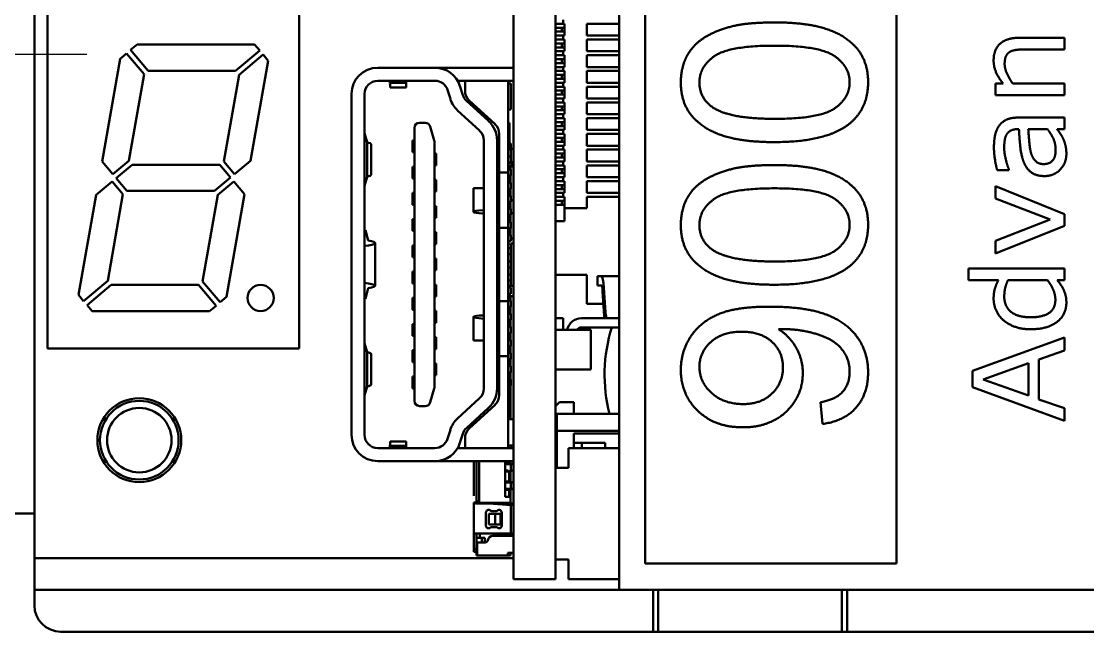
# Model space of a CAD drawing. Header units: millimetres. Extents: x 3100 to 5091, y 868 to 1900.
# Drawn here: x 3263.64 to 3304.32, y 1598.43 to 1621.69 of the extents above; entities that cross this region are included whole.
import ezdxf

# ---------------------------------------------------------------- set-up
doc = ezdxf.new("R2010")
doc.units = ezdxf.units.MM
doc.header["$LTSCALE"] = 1.8
doc.layers.add('외형선(ISO)', color=7, linetype='Continuous', lineweight=50)
doc.layers.add('중심 표식(ISO)', color=7, linetype='Continuous', lineweight=25)

msp = doc.modelspace()

# ---------------------------------------------------------------- linework, layer by layer
at = {"layer": '외형선(ISO)'}
for p, q in [((3284.016, 1690.426), (3284.016, 1600.426)), ((3286.44, 1690.026), (3286.44, 1600.026)), ((3264.14, 1689.226), (3264.14, 1601.226)), ((3287.44, 1689.026), (3287.44, 1601.026)), ((3297.026, 1601.026), (3297.026, 1689.026)), ((3282.416, 1600.426), (3282.416, 1629.326)), ((3264.64, 1622.226), (3264.64, 1609.226)), ((3274.24, 1609.226), (3274.24, 1622.226)), ((3284.316, 1621.601), (3284.016, 1621.601)), ((3284.255, 1621.451), (3284.016, 1621.451)), ((3284.366, 1621.451), (3284.255, 1621.451)), ((3284.255, 1621.451), (3284.255, 1621.301)), ((3284.316, 1621.751), (3284.316, 1621.601)), ((3284.366, 1621.601), (3284.316, 1621.601)), ((3284.366, 1621.601), (3284.366, 1621.151)), ((3285.216, 1621.601), (3285.216, 1621.151)), ((3286.44, 1621.601), (3285.216, 1621.601)), ((3284.255, 1621.301), (3284.016, 1621.301)), ((3284.316, 1621.151), (3284.016, 1621.151)), ((3284.366, 1621.301), (3284.255, 1621.301)), ((3284.366, 1621.151), (3284.316, 1621.151)), ((3284.316, 1621.151), (3284.316, 1621.001)), ((3286.44, 1621.151), (3285.216, 1621.151)), ((3303.431, 1621.068), (3301.726, 1621.068)), ((3303.431, 1620.625), (3303.431, 1621.068)), ((3267.811, 1620.6), (3268.057, 1620.806)), ((3268.057, 1620.806), (3267.811, 1620.6)), ((3268.057, 1620.806), (3272.54, 1620.806)), ((3268.057, 1620.806), (3272.54, 1620.806)), ((3272.54, 1620.806), (3272.733, 1620.576)), ((3272.54, 1620.806), (3272.733, 1620.576)), ((3284.316, 1621.001), (3284.016, 1621.001)), ((3284.255, 1620.851), (3284.016, 1620.851)), ((3284.255, 1620.701), (3284.016, 1620.701)), ((3284.366, 1620.851), (3284.255, 1620.851)), ((3284.255, 1620.851), (3284.255, 1620.701)), ((3284.366, 1620.701), (3284.255, 1620.701)), ((3284.366, 1621.001), (3284.316, 1621.001)), ((3284.366, 1621.001), (3284.366, 1620.551)), ((3285.216, 1621.001), (3285.216, 1620.551)), ((3286.44, 1621.001), (3285.216, 1621.001)), ((3266.723, 1616.355), (3267.413, 1620.266)), ((3266.723, 1616.355), (3267.413, 1620.266)), ((3267.413, 1620.266), (3267.658, 1620.472)), ((3267.413, 1620.266), (3267.658, 1620.472)), ((3267.658, 1620.472), (3268.324, 1619.678)), ((3267.658, 1620.472), (3268.324, 1619.678)), ((3268.478, 1619.806), (3267.811, 1620.6)), ((3267.811, 1620.6), (3268.478, 1619.806)), ((3272.733, 1620.576), (3271.816, 1619.806)), ((3272.733, 1620.576), (3271.816, 1619.806)), ((3271.945, 1619.653), (3272.862, 1620.423)), ((3272.862, 1620.423), (3271.945, 1619.653)), ((3272.862, 1620.423), (3273.055, 1620.192)), ((3273.055, 1620.192), (3272.862, 1620.423)), ((3284.316, 1620.551), (3284.016, 1620.551)), ((3284.316, 1620.401), (3284.016, 1620.401)), ((3284.255, 1620.251), (3284.016, 1620.251)), ((3284.366, 1620.251), (3284.255, 1620.251)), ((3284.255, 1620.251), (3284.255, 1620.101)), ((3284.366, 1620.551), (3284.316, 1620.551)), ((3284.316, 1620.551), (3284.316, 1620.401)), ((3284.366, 1620.401), (3284.316, 1620.401)), ((3284.366, 1620.401), (3284.366, 1619.951)), ((3286.44, 1620.551), (3285.216, 1620.551)), ((3285.216, 1620.401), (3285.216, 1619.951)), ((3286.44, 1620.401), (3285.216, 1620.401)), ((3301.934, 1620.625), (3303.431, 1620.625)), ((3273.055, 1620.192), (3272.383, 1616.38)), ((3273.055, 1620.192), (3272.383, 1616.38)), ((3279.42, 1619.926), (3277.236, 1619.926)), ((3279.42, 1619.926), (3282.416, 1619.926)), ((3284.255, 1620.101), (3284.016, 1620.101)), ((3284.316, 1619.951), (3284.016, 1619.951)), ((3284.366, 1620.101), (3284.255, 1620.101)), ((3284.366, 1619.951), (3284.316, 1619.951)), ((3284.316, 1619.951), (3284.316, 1619.801)), ((3286.44, 1619.951), (3285.216, 1619.951)), ((3268.324, 1619.678), (3267.743, 1616.38)), ((3268.324, 1619.678), (3267.743, 1616.38)), ((3271.816, 1619.806), (3268.478, 1619.806)), ((3271.816, 1619.806), (3268.478, 1619.806)), ((3271.363, 1616.355), (3271.945, 1619.653)), ((3271.363, 1616.355), (3271.945, 1619.653)), ((3277.236, 1619.426), (3279.42, 1619.426)), ((3277.704, 1619.342), (3277.689, 1619.426)), ((3278.319, 1619.342), (3278.333, 1619.426)), ((3280.286, 1619.426), (3280.566, 1619.426)), ((3282.216, 1619.426), (3280.566, 1619.426)), ((3280.566, 1619.426), (3280.566, 1619.046)), ((3282.216, 1616.426), (3282.216, 1619.426)), ((3282.216, 1619.426), (3282.416, 1619.426)), ((3284.316, 1619.801), (3284.016, 1619.801)), ((3284.255, 1619.651), (3284.016, 1619.651)), ((3284.255, 1619.501), (3284.016, 1619.501)), ((3284.366, 1619.651), (3284.255, 1619.651)), ((3284.255, 1619.651), (3284.255, 1619.501)), ((3284.366, 1619.501), (3284.255, 1619.501)), ((3284.366, 1619.801), (3284.316, 1619.801)), ((3284.366, 1619.801), (3284.366, 1619.351)), ((3285.216, 1619.801), (3285.216, 1619.351)), ((3286.44, 1619.801), (3285.216, 1619.801)), ((3278.319, 1619.342), (3277.704, 1619.342)), ((3277.707, 1619.176), (3278.315, 1619.176)), ((3279.896, 1619.077), (3280.006, 1618.732)), ((3280.482, 1618.882), (3280.373, 1619.228)), ((3282.216, 1619.326), (3282.316, 1619.326)), ((3282.316, 1619.326), (3282.316, 1618.326)), ((3284.316, 1619.351), (3284.016, 1619.351)), ((3284.316, 1619.201), (3284.016, 1619.201)), ((3284.255, 1619.051), (3284.016, 1619.051)), ((3284.366, 1619.051), (3284.255, 1619.051)), ((3284.255, 1619.051), (3284.255, 1618.901)), ((3284.366, 1619.351), (3284.316, 1619.351)), ((3284.316, 1619.351), (3284.316, 1619.201)), ((3284.366, 1619.201), (3284.316, 1619.201)), ((3284.366, 1619.201), (3284.366, 1618.751)), ((3286.44, 1619.351), (3285.216, 1619.351)), ((3285.216, 1619.201), (3285.216, 1618.751)), ((3286.44, 1619.201), (3285.216, 1619.201)), ((3300.806, 1619.317), (3300.806, 1618.874)), ((3301.097, 1619.317), (3300.806, 1619.317)), ((3303.431, 1619.317), (3301.468, 1619.317)), ((3303.431, 1618.874), (3303.431, 1619.317)), ((3276.236, 1618.926), (3276.236, 1605.926)), ((3276.736, 1605.926), (3276.736, 1618.926)), ((3281.462, 1617.894), (3280.621, 1618.664)), ((3280.728, 1618.678), (3281.71, 1617.775)), ((3284.255, 1618.901), (3284.016, 1618.901)), ((3284.316, 1618.751), (3284.016, 1618.751)), ((3284.316, 1618.601), (3284.016, 1618.601)), ((3284.366, 1618.901), (3284.255, 1618.901)), ((3284.366, 1618.751), (3284.316, 1618.751)), ((3284.316, 1618.751), (3284.316, 1618.601)), ((3284.366, 1618.601), (3284.316, 1618.601)), ((3284.366, 1618.601), (3284.366, 1618.151)), ((3286.44, 1618.751), (3285.216, 1618.751)), ((3285.216, 1618.601), (3285.216, 1618.151)), ((3286.44, 1618.601), (3285.216, 1618.601)), ((3300.806, 1618.874), (3303.431, 1618.874)), ((3280.283, 1618.296), (3281.124, 1617.525)), ((3282.216, 1618.326), (3282.316, 1618.326)), ((3284.255, 1618.451), (3284.016, 1618.451)), ((3284.255, 1618.301), (3284.016, 1618.301)), ((3284.366, 1618.451), (3284.255, 1618.451)), ((3284.255, 1618.451), (3284.255, 1618.301)), ((3284.366, 1618.301), (3284.255, 1618.301)), ((3279.048, 1617.826), (3278.834, 1617.826)), ((3282.216, 1617.826), (3282.266, 1617.826)), ((3282.266, 1617.826), (3282.266, 1616.826)), ((3284.316, 1618.151), (3284.016, 1618.151)), ((3284.316, 1618.001), (3284.016, 1618.001)), ((3284.255, 1617.851), (3284.016, 1617.851)), ((3284.366, 1617.851), (3284.255, 1617.851)), ((3284.255, 1617.851), (3284.255, 1617.701)), ((3284.366, 1618.151), (3284.316, 1618.151)), ((3284.316, 1618.151), (3284.316, 1618.001)), ((3284.366, 1618.001), (3284.316, 1618.001)), ((3284.366, 1618.001), (3284.366, 1617.551)), ((3286.44, 1618.151), (3285.216, 1618.151)), ((3285.216, 1618.001), (3285.216, 1617.551)), ((3286.44, 1618.001), (3285.216, 1618.001)), ((3303.431, 1618.023), (3301.648, 1618.023)), ((3303.431, 1617.58), (3303.431, 1618.023)), ((3276.832, 1617.084), (3276.736, 1617.426)), ((3278.634, 1617.626), (3278.634, 1607.226)), ((3279.391, 1617.153), (3279.24, 1617.681)), ((3281.871, 1617.407), (3281.871, 1616.426)), ((3284.255, 1617.701), (3284.016, 1617.701)), ((3284.316, 1617.551), (3284.016, 1617.551)), ((3284.316, 1617.401), (3284.016, 1617.401)), ((3284.366, 1617.701), (3284.255, 1617.701)), ((3284.366, 1617.551), (3284.316, 1617.551)), ((3284.316, 1617.551), (3284.316, 1617.401)), ((3284.366, 1617.401), (3284.316, 1617.401)), ((3284.366, 1617.401), (3284.366, 1616.951)), ((3286.44, 1617.551), (3285.216, 1617.551)), ((3285.216, 1617.401), (3285.216, 1616.951)), ((3286.44, 1617.401), (3285.216, 1617.401)), ((3301.628, 1617.58), (3301.697, 1617.58)), ((3302.054, 1617.58), (3302.788, 1617.58)), ((3303.154, 1617.58), (3303.431, 1617.58)), ((3276.832, 1617.084), (3276.832, 1615.769)), ((3276.986, 1617.007), (3276.986, 1615.846)), ((3278.566, 1616.701), (3278.566, 1617.151)), ((3278.566, 1617.151), (3278.634, 1617.151)), ((3279.399, 1607.754), (3279.399, 1617.098)), ((3281.286, 1617.156), (3281.286, 1607.696)), ((3281.786, 1607.696), (3281.786, 1617.156)), ((3282.316, 1617.041), (3282.266, 1617.041)), ((3282.316, 1616.811), (3282.316, 1617.041)), ((3284.255, 1617.251), (3284.016, 1617.251)), ((3284.255, 1617.101), (3284.016, 1617.101)), ((3284.366, 1617.251), (3284.255, 1617.251)), ((3284.255, 1617.251), (3284.255, 1617.101)), ((3284.366, 1617.101), (3284.255, 1617.101)), ((3278.566, 1616.701), (3278.634, 1616.701)), ((3279.399, 1616.651), (3279.466, 1616.651)), ((3279.466, 1616.201), (3279.466, 1616.651)), ((3282.216, 1616.826), (3282.266, 1616.826)), ((3282.316, 1616.811), (3282.216, 1616.811)), ((3282.416, 1616.826), (3282.316, 1616.826)), ((3282.316, 1616.811), (3282.316, 1616.676)), ((3282.316, 1616.676), (3282.316, 1616.541)), ((3284.316, 1616.951), (3284.016, 1616.951)), ((3284.316, 1616.801), (3284.016, 1616.801)), ((3284.255, 1616.651), (3284.016, 1616.651)), ((3284.366, 1616.651), (3284.255, 1616.651)), ((3284.255, 1616.651), (3284.255, 1616.501)), ((3284.366, 1616.951), (3284.316, 1616.951)), ((3284.316, 1616.951), (3284.316, 1616.801)), ((3284.366, 1616.801), (3284.316, 1616.801)), ((3284.366, 1616.801), (3284.366, 1616.351)), ((3286.44, 1616.951), (3285.216, 1616.951)), ((3285.216, 1616.801), (3285.216, 1616.351)), ((3286.44, 1616.801), (3285.216, 1616.801)), ((3267.132, 1615.867), (3266.723, 1616.355)), ((3267.132, 1615.867), (3266.723, 1616.355)), ((3267.743, 1616.38), (3267.132, 1615.867)), ((3267.743, 1616.38), (3267.132, 1615.867)), ((3267.261, 1615.714), (3267.871, 1616.226)), ((3267.261, 1615.714), (3267.871, 1616.226)), ((3267.871, 1616.226), (3271.21, 1616.226)), ((3267.871, 1616.226), (3271.21, 1616.226)), ((3271.21, 1616.226), (3271.619, 1615.739)), ((3271.21, 1616.226), (3271.619, 1615.739)), ((3271.773, 1615.867), (3271.363, 1616.355)), ((3271.773, 1615.867), (3271.363, 1616.355)), ((3272.383, 1616.38), (3271.773, 1615.867)), ((3272.383, 1616.38), (3271.773, 1615.867)), ((3279.399, 1616.201), (3279.466, 1616.201)), ((3281.871, 1615.926), (3281.871, 1616.426)), ((3282.316, 1616.541), (3282.216, 1616.541)), ((3282.216, 1615.926), (3282.216, 1616.426)), ((3282.316, 1616.311), (3282.216, 1616.311)), ((3282.356, 1616.276), (3282.216, 1616.276)), ((3282.356, 1616.176), (3282.216, 1616.176)), ((3282.296, 1616.291), (3282.296, 1616.311)), ((3282.296, 1616.291), (3282.296, 1616.276)), ((3282.296, 1616.176), (3282.296, 1616.165)), ((3282.416, 1616.165), (3282.296, 1616.165)), ((3282.296, 1616.126), (3282.296, 1616.165)), ((3282.316, 1616.311), (3282.316, 1616.541)), ((3282.316, 1616.325), (3282.316, 1616.276)), ((3282.316, 1616.325), (3282.416, 1616.325)), ((3282.316, 1616.165), (3282.316, 1616.176)), ((3282.356, 1616.176), (3282.356, 1616.276)), ((3282.416, 1616.23), (3282.356, 1616.23)), ((3284.255, 1616.501), (3284.016, 1616.501)), ((3284.316, 1616.351), (3284.016, 1616.351)), ((3284.316, 1616.201), (3284.016, 1616.201)), ((3284.366, 1616.501), (3284.255, 1616.501)), ((3284.366, 1616.351), (3284.316, 1616.351)), ((3284.316, 1616.351), (3284.316, 1616.201)), ((3284.366, 1616.201), (3284.316, 1616.201)), ((3284.366, 1616.201), (3284.366, 1615.751)), ((3286.44, 1616.351), (3285.216, 1616.351)), ((3285.216, 1616.201), (3285.216, 1615.751)), ((3286.44, 1616.201), (3285.216, 1616.201)), ((3276.832, 1615.769), (3276.736, 1615.426)), ((3278.566, 1615.701), (3278.566, 1616.151)), ((3278.566, 1616.151), (3278.634, 1616.151)), ((3282.216, 1615.926), (3281.871, 1615.926)), ((3281.871, 1615.426), (3281.871, 1615.926)), ((3282.296, 1616.126), (3282.216, 1616.126)), ((3282.316, 1616.041), (3282.216, 1616.041)), ((3282.216, 1615.426), (3282.216, 1615.926)), ((3282.316, 1615.811), (3282.216, 1615.811)), ((3282.296, 1616.076), (3282.296, 1616.126)), ((3282.296, 1616.076), (3282.296, 1616.041)), ((3282.296, 1615.811), (3282.296, 1615.626)), ((3282.316, 1615.811), (3282.316, 1616.041)), ((3284.255, 1616.051), (3284.016, 1616.051)), ((3284.255, 1615.901), (3284.016, 1615.901)), ((3284.316, 1615.751), (3284.016, 1615.751)), ((3284.366, 1616.051), (3284.255, 1616.051)), ((3284.255, 1616.051), (3284.255, 1615.901)), ((3284.366, 1615.901), (3284.255, 1615.901)), ((3284.366, 1615.751), (3284.316, 1615.751)), ((3284.316, 1615.751), (3284.316, 1615.601)), ((3286.44, 1615.751), (3285.216, 1615.751)), ((3300.863, 1616.025), (3301.311, 1616.025)), ((3301.311, 1616.025), (3301.311, 1616.048)), ((3266.497, 1615.073), (3267.108, 1615.586)), ((3266.497, 1615.073), (3267.108, 1615.586)), ((3267.108, 1615.586), (3267.517, 1615.098)), ((3267.108, 1615.586), (3267.517, 1615.098)), ((3267.67, 1615.226), (3267.261, 1615.714)), ((3267.67, 1615.226), (3267.261, 1615.714)), ((3271.619, 1615.739), (3271.009, 1615.226)), ((3271.009, 1615.226), (3271.619, 1615.739)), ((3271.137, 1615.073), (3271.748, 1615.586)), ((3271.137, 1615.073), (3271.748, 1615.586)), ((3271.748, 1615.586), (3272.157, 1615.098)), ((3271.748, 1615.586), (3272.157, 1615.098)), ((3278.566, 1615.701), (3278.634, 1615.701)), ((3279.399, 1615.651), (3279.466, 1615.651)), ((3279.466, 1615.201), (3279.466, 1615.651)), ((3281.871, 1614.326), (3281.871, 1615.426)), ((3282.216, 1615.546), (3282.246, 1615.576)), ((3282.316, 1615.541), (3282.216, 1615.541)), ((3282.216, 1614.326), (3282.216, 1615.426)), ((3282.246, 1615.576), (3282.296, 1615.626)), ((3282.296, 1615.626), (3282.296, 1615.541)), ((3282.316, 1615.311), (3282.316, 1615.541)), ((3284.316, 1615.601), (3284.016, 1615.601)), ((3284.255, 1615.451), (3284.016, 1615.451)), ((3284.366, 1615.451), (3284.255, 1615.451)), ((3284.255, 1615.451), (3284.255, 1615.301)), ((3284.366, 1615.601), (3284.316, 1615.601)), ((3284.366, 1615.601), (3284.366, 1615.151)), ((3285.216, 1615.601), (3285.216, 1615.151)), ((3286.44, 1615.601), (3285.216, 1615.601)), ((3300.806, 1615.405), (3300.806, 1614.943)), ((3303.431, 1614.343), (3300.806, 1615.405)), ((3265.825, 1611.261), (3266.497, 1615.073)), ((3265.825, 1611.261), (3266.497, 1615.073)), ((3267.517, 1615.098), (3266.935, 1611.8)), ((3267.517, 1615.098), (3266.935, 1611.8)), ((3271.009, 1615.226), (3267.67, 1615.226)), ((3271.009, 1615.226), (3267.67, 1615.226)), ((3270.556, 1611.775), (3271.137, 1615.073)), ((3270.556, 1611.775), (3271.137, 1615.073)), ((3272.157, 1615.098), (3271.468, 1611.187)), ((3272.157, 1615.098), (3271.468, 1611.187)), ((3278.566, 1614.701), (3278.566, 1615.151)), ((3278.566, 1615.151), (3278.634, 1615.151)), ((3279.399, 1615.201), (3279.466, 1615.201)), ((3281.094, 1615.333), (3280.886, 1615.333)), ((3280.886, 1615.333), (3280.886, 1614.43)), ((3281.094, 1615.333), (3281.286, 1615.333)), ((3282.316, 1615.311), (3282.216, 1615.311)), ((3282.216, 1615.226), (3282.296, 1615.226)), ((3282.316, 1615.041), (3282.216, 1615.041)), ((3282.296, 1615.311), (3282.296, 1615.041)), ((3282.316, 1614.811), (3282.316, 1615.041)), ((3284.255, 1615.301), (3284.016, 1615.301)), ((3284.316, 1615.151), (3284.016, 1615.151)), ((3284.316, 1615.001), (3284.016, 1615.001)), ((3284.366, 1615.301), (3284.255, 1615.301)), ((3284.366, 1615.151), (3284.316, 1615.151)), ((3284.316, 1615.151), (3284.316, 1615.001)), ((3284.366, 1615.001), (3284.316, 1615.001)), ((3284.366, 1615.001), (3284.366, 1614.571)), ((3286.44, 1615.151), (3285.216, 1615.151)), ((3285.216, 1615.001), (3285.216, 1614.571)), ((3286.44, 1615.001), (3285.216, 1615.001)), ((3300.806, 1614.943), (3302.894, 1614.137)), ((3278.566, 1614.701), (3278.634, 1614.701)), ((3279.399, 1614.651), (3279.466, 1614.651)), ((3279.466, 1614.201), (3279.466, 1614.651)), ((3282.316, 1614.811), (3282.216, 1614.811)), ((3282.316, 1614.541), (3282.216, 1614.541)), ((3282.296, 1614.811), (3282.296, 1614.541)), ((3282.316, 1614.876), (3282.416, 1614.876)), ((3282.316, 1614.311), (3282.316, 1614.541)), ((3284.255, 1614.851), (3284.016, 1614.851)), ((3284.255, 1614.701), (3284.016, 1614.701)), ((3284.366, 1614.851), (3284.255, 1614.851)), ((3284.255, 1614.851), (3284.255, 1614.701)), ((3284.366, 1614.701), (3284.255, 1614.701)), ((3284.366, 1614.571), (3284.366, 1614.076)), ((3285.216, 1614.571), (3284.366, 1614.571)), ((3278.566, 1613.701), (3278.566, 1614.151)), ((3278.566, 1614.151), (3278.634, 1614.151)), ((3279.399, 1614.201), (3279.466, 1614.201)), ((3281.094, 1614.48), (3281.286, 1614.499)), ((3281.871, 1613.826), (3281.871, 1614.326)), ((3282.216, 1613.826), (3282.216, 1614.326)), ((3282.316, 1614.311), (3282.216, 1614.311)), ((3282.296, 1614.311), (3282.296, 1614.041)), ((3282.416, 1614.376), (3282.316, 1614.376)), ((3302.894, 1614.137), (3300.806, 1613.32)), ((3303.431, 1613.9), (3303.431, 1614.343)), ((3276.736, 1613.738), (3276.768, 1613.738)), ((3276.876, 1613.336), (3276.768, 1613.738)), ((3282.216, 1613.826), (3281.871, 1613.826)), ((3281.871, 1613.326), (3281.871, 1613.826)), ((3282.316, 1614.041), (3282.216, 1614.041)), ((3282.216, 1613.326), (3282.216, 1613.826)), ((3282.316, 1613.811), (3282.216, 1613.811)), ((3282.216, 1613.716), (3282.296, 1613.716)), ((3282.296, 1613.811), (3282.296, 1613.716)), ((3282.296, 1613.616), (3282.296, 1613.716)), ((3282.316, 1613.811), (3282.316, 1614.041)), ((3284.016, 1614.076), (3284.366, 1614.076)), ((3300.806, 1612.843), (3303.431, 1613.9)), ((3278.566, 1613.701), (3278.634, 1613.701)), ((3279.399, 1613.651), (3279.466, 1613.651)), ((3279.466, 1613.201), (3279.466, 1613.651)), ((3281.871, 1611.526), (3281.871, 1613.326)), ((3282.296, 1613.616), (3282.216, 1613.616)), ((3282.316, 1613.541), (3282.216, 1613.541)), ((3282.216, 1611.526), (3282.216, 1613.326)), ((3282.316, 1613.311), (3282.216, 1613.311)), ((3282.296, 1613.616), (3282.296, 1613.546)), ((3282.296, 1613.546), (3282.296, 1613.541)), ((3282.316, 1613.311), (3282.316, 1613.541)), ((3282.316, 1613.416), (3282.416, 1613.416)), ((3300.806, 1613.32), (3300.806, 1612.843)), ((3277.136, 1613.243), (3277.136, 1611.609)), ((3278.566, 1612.701), (3278.566, 1613.151)), ((3278.566, 1613.151), (3278.634, 1613.151)), ((3279.399, 1613.201), (3279.466, 1613.201)), ((3282.316, 1613.041), (3282.216, 1613.041)), ((3282.266, 1613.226), (3282.254, 1613.226)), ((3282.316, 1613.226), (3282.416, 1613.226)), ((3282.316, 1613.076), (3282.316, 1613.226)), ((3282.316, 1613.041), (3282.316, 1613.076)), ((3282.316, 1612.811), (3282.316, 1613.041)), ((3278.566, 1612.701), (3278.634, 1612.701)), ((3279.399, 1612.651), (3279.466, 1612.651)), ((3279.466, 1612.201), (3279.466, 1612.651)), ((3282.316, 1612.811), (3282.216, 1612.811)), ((3282.316, 1612.541), (3282.216, 1612.541)), ((3282.316, 1612.811), (3282.316, 1612.803)), ((3282.316, 1612.541), (3282.316, 1612.803)), ((3282.316, 1612.311), (3282.316, 1612.541)), ((3278.566, 1611.701), (3278.566, 1612.151)), ((3278.566, 1612.151), (3278.634, 1612.151)), ((3279.399, 1612.201), (3279.466, 1612.201)), ((3282.316, 1612.311), (3282.216, 1612.311)), ((3282.316, 1612.041), (3282.316, 1612.311)), ((3299.774, 1612.265), (3299.774, 1611.823)), ((3303.431, 1612.265), (3299.774, 1612.265)), ((3303.431, 1611.823), (3303.431, 1612.265)), ((3266.935, 1611.8), (3266.018, 1611.03)), ((3266.935, 1611.8), (3266.018, 1611.03)), ((3271.222, 1610.981), (3270.556, 1611.775)), ((3270.556, 1611.775), (3271.222, 1610.981)), ((3278.566, 1611.701), (3278.634, 1611.701)), ((3282.316, 1612.041), (3282.216, 1612.041)), ((3282.316, 1611.811), (3282.216, 1611.811)), ((3282.316, 1611.811), (3282.316, 1612.041)), ((3282.316, 1611.766), (3282.316, 1611.811)), ((3282.316, 1611.616), (3282.316, 1611.766)), ((3284.016, 1612.026), (3285.216, 1612.026)), ((3285.216, 1610.926), (3285.216, 1612.026)), ((3285.762, 1611.976), (3285.616, 1611.976)), ((3285.616, 1611.626), (3285.616, 1611.976)), ((3286.44, 1611.976), (3285.762, 1611.976)), ((3299.774, 1611.823), (3300.911, 1611.823)), ((3301.277, 1611.823), (3302.786, 1611.823)), ((3303.157, 1611.823), (3303.431, 1611.823)), ((3266.147, 1610.877), (3267.064, 1611.646)), ((3267.064, 1611.646), (3266.147, 1610.877)), ((3267.064, 1611.646), (3270.403, 1611.646)), ((3267.064, 1611.646), (3270.403, 1611.646)), ((3270.403, 1611.646), (3271.069, 1610.852)), ((3270.403, 1611.646), (3271.069, 1610.852)), ((3276.876, 1611.517), (3276.768, 1611.115)), ((3279.399, 1611.651), (3279.466, 1611.651)), ((3279.466, 1611.201), (3279.466, 1611.651)), ((3281.871, 1611.026), (3281.871, 1611.526)), ((3282.316, 1611.541), (3282.216, 1611.541)), ((3282.216, 1611.026), (3282.216, 1611.526)), ((3282.316, 1611.311), (3282.216, 1611.311)), ((3282.254, 1611.616), (3282.266, 1611.616)), ((3282.316, 1611.616), (3282.266, 1611.616)), ((3282.416, 1611.616), (3282.316, 1611.616)), ((3282.316, 1611.311), (3282.316, 1611.541)), ((3285.762, 1611.626), (3285.616, 1611.626)), ((3285.814, 1611.406), (3285.875, 1610.467)), ((3285.928, 1610.597), (3285.867, 1611.536)), ((3266.018, 1611.03), (3265.825, 1611.261)), ((3265.825, 1611.261), (3266.018, 1611.03)), ((3266.34, 1610.646), (3266.147, 1610.877)), ((3266.147, 1610.877), (3266.34, 1610.646)), ((3271.468, 1611.187), (3271.222, 1610.981)), ((3271.222, 1610.981), (3271.468, 1611.187)), ((3276.736, 1611.115), (3276.768, 1611.115)), ((3278.566, 1610.701), (3278.566, 1611.151)), ((3278.566, 1611.151), (3278.634, 1611.151)), ((3279.399, 1611.201), (3279.466, 1611.201)), ((3282.216, 1611.026), (3281.871, 1611.026)), ((3281.871, 1610.526), (3281.871, 1611.026)), ((3282.216, 1611.216), (3282.246, 1611.216)), ((3282.316, 1611.041), (3282.216, 1611.041)), ((3282.216, 1610.526), (3282.216, 1611.026)), ((3282.416, 1611.216), (3282.246, 1611.216)), ((3282.296, 1611.216), (3282.296, 1611.203)), ((3282.296, 1611.203), (3282.296, 1611.041)), ((3282.316, 1610.811), (3282.316, 1611.041)), ((3285.216, 1610.926), (3285.845, 1610.926)), ((3270.824, 1610.646), (3266.34, 1610.646)), ((3270.824, 1610.646), (3266.34, 1610.646)), ((3271.069, 1610.852), (3270.824, 1610.646)), ((3271.069, 1610.852), (3270.824, 1610.646)), ((3278.566, 1610.701), (3278.634, 1610.701)), ((3279.399, 1610.651), (3279.466, 1610.651)), ((3279.466, 1610.201), (3279.466, 1610.651)), ((3281.871, 1609.426), (3281.871, 1610.526)), ((3282.316, 1610.811), (3282.216, 1610.811)), ((3282.316, 1610.541), (3282.216, 1610.541)), ((3282.216, 1609.426), (3282.216, 1610.526)), ((3282.296, 1610.811), (3282.296, 1610.541)), ((3282.316, 1610.311), (3282.316, 1610.541)), ((3278.566, 1609.701), (3278.566, 1610.151)), ((3278.566, 1610.151), (3278.634, 1610.151)), ((3279.399, 1610.201), (3279.466, 1610.201)), ((3280.886, 1609.52), (3280.886, 1610.423)), ((3281.286, 1610.354), (3281.094, 1610.372)), ((3282.316, 1610.311), (3282.216, 1610.311)), ((3282.296, 1610.311), (3282.296, 1610.041)), ((3284.016, 1610.376), (3284.316, 1610.376)), ((3284.316, 1609.926), (3284.316, 1610.376)), ((3286.44, 1610.376), (3285.006, 1610.376)), ((3278.566, 1609.701), (3278.634, 1609.701)), ((3279.399, 1609.651), (3279.466, 1609.651)), ((3279.466, 1609.201), (3279.466, 1609.651)), ((3282.316, 1610.041), (3282.216, 1610.041)), ((3282.316, 1609.811), (3282.216, 1609.811)), ((3282.296, 1609.811), (3282.296, 1609.541)), ((3282.316, 1609.811), (3282.316, 1610.041)), ((3284.016, 1609.926), (3284.416, 1609.926)), ((3284.416, 1609.926), (3284.966, 1609.926)), ((3284.966, 1609.926), (3285.366, 1609.926)), ((3285.006, 1610.026), (3286.44, 1610.026)), ((3285.366, 1608.426), (3285.366, 1609.926)), ((3276.832, 1609.084), (3276.736, 1609.426)), ((3280.886, 1609.52), (3281.094, 1609.52)), ((3281.286, 1609.52), (3281.094, 1609.52)), ((3281.871, 1608.926), (3281.871, 1609.426)), ((3282.316, 1609.541), (3282.216, 1609.541)), ((3282.216, 1608.926), (3282.216, 1609.426)), ((3282.316, 1609.311), (3282.216, 1609.311)), ((3282.296, 1609.311), (3282.296, 1609.041)), ((3282.316, 1609.311), (3282.316, 1609.541)), ((3303.431, 1609.64), (3299.931, 1608.365)), ((3303.431, 1609.145), (3303.431, 1609.64)), ((3264.64, 1609.226), (3274.24, 1609.226)), ((3276.832, 1609.084), (3276.832, 1607.769)), ((3276.986, 1609.007), (3276.986, 1607.846)), ((3278.566, 1608.701), (3278.566, 1609.151)), ((3278.566, 1609.151), (3278.634, 1609.151)), ((3279.399, 1609.201), (3279.466, 1609.201)), ((3282.216, 1608.926), (3281.871, 1608.926)), ((3281.871, 1608.426), (3281.871, 1608.926)), ((3282.316, 1609.041), (3282.216, 1609.041)), ((3282.216, 1608.426), (3282.216, 1608.926)), ((3282.316, 1608.811), (3282.316, 1609.041)), ((3302.46, 1608.803), (3303.431, 1609.145)), ((3278.566, 1608.701), (3278.634, 1608.701)), ((3279.399, 1608.651), (3279.466, 1608.651)), ((3279.466, 1608.201), (3279.466, 1608.651)), ((3281.871, 1608.426), (3281.871, 1607.446)), ((3282.316, 1608.811), (3282.216, 1608.811)), ((3282.316, 1608.541), (3282.216, 1608.541)), ((3282.216, 1605.426), (3282.216, 1608.426)), ((3282.296, 1608.811), (3282.296, 1608.541)), ((3282.316, 1608.311), (3282.316, 1608.541)), ((3284.016, 1608.426), (3284.416, 1608.426)), ((3284.416, 1608.426), (3284.966, 1608.426)), ((3284.966, 1608.426), (3285.366, 1608.426)), ((3300.337, 1608.043), (3302.057, 1608.657)), ((3302.057, 1608.657), (3302.057, 1607.425)), ((3302.46, 1607.28), (3302.46, 1608.803)), ((3278.566, 1607.701), (3278.566, 1608.151)), ((3278.566, 1608.151), (3278.634, 1608.151)), ((3279.399, 1608.201), (3279.466, 1608.201)), ((3282.316, 1608.311), (3282.216, 1608.311)), ((3282.316, 1608.041), (3282.216, 1608.041)), ((3282.216, 1608.026), (3282.266, 1608.026)), ((3282.266, 1608.026), (3282.266, 1607.026)), ((3282.296, 1608.311), (3282.296, 1608.041)), ((3282.316, 1607.811), (3282.316, 1608.041)), ((3299.931, 1608.365), (3299.931, 1607.743)), ((3302.057, 1607.425), (3300.337, 1608.043)), ((3276.832, 1607.769), (3276.736, 1607.426)), ((3278.566, 1607.701), (3278.634, 1607.701)), ((3279.24, 1607.171), (3279.391, 1607.699)), ((3282.316, 1607.811), (3282.266, 1607.811)), ((3282.296, 1607.811), (3282.296, 1607.426)), ((3299.931, 1607.743), (3303.431, 1606.468)), ((3281.124, 1607.328), (3280.283, 1606.557)), ((3282.296, 1607.426), (3282.266, 1607.426)), ((3282.296, 1607.426), (3282.296, 1607.126)), ((3303.431, 1606.94), (3302.46, 1607.28)), ((3278.834, 1607.026), (3279.048, 1607.026)), ((3280.621, 1606.189), (3281.462, 1606.959)), ((3281.71, 1607.078), (3280.728, 1606.175)), ((3282.216, 1607.026), (3282.266, 1607.026)), ((3282.296, 1607.126), (3282.266, 1607.126)), ((3282.296, 1606.526), (3282.296, 1607.126)), ((3284.166, 1607.176), (3284.016, 1607.026)), ((3284.716, 1607.176), (3284.166, 1607.176)), ((3284.716, 1606.726), (3284.716, 1607.176)), ((3294.129, 1607.171), (3294.204, 1606.344)), ((3303.431, 1606.468), (3303.431, 1606.94)), ((3282.216, 1606.526), (3282.416, 1606.526)), ((3284.066, 1606.726), (3286.44, 1606.726)), ((3284.066, 1606.726), (3284.066, 1606.076)), ((3280.006, 1606.121), (3279.896, 1605.776)), ((3284.066, 1606.076), (3284.066, 1604.676)), ((3284.066, 1606.076), (3286.44, 1606.076)), ((3286.44, 1605.986), (3284.716, 1605.986)), ((3284.716, 1605.986), (3284.716, 1605.626)), ((3277.707, 1605.676), (3278.315, 1605.676)), ((3280.373, 1605.625), (3280.482, 1605.971)), ((3280.566, 1605.807), (3280.566, 1605.426)), ((3284.716, 1605.626), (3284.716, 1605.426)), ((3285.016, 1605.626), (3284.716, 1605.626)), ((3285.916, 1605.626), (3285.016, 1605.626)), ((3285.016, 1605.626), (3285.016, 1605.426)), ((3285.916, 1605.626), (3285.916, 1605.426)), ((3279.42, 1605.426), (3277.236, 1605.426)), ((3277.689, 1605.426), (3277.704, 1605.511)), ((3278.319, 1605.511), (3277.704, 1605.511)), ((3278.333, 1605.426), (3278.319, 1605.511)), ((3280.566, 1605.426), (3280.286, 1605.426)), ((3280.566, 1605.426), (3282.216, 1605.426)), ((3282.216, 1605.526), (3282.416, 1605.526)), ((3282.218, 1605.517), (3282.216, 1605.517)), ((3282.416, 1605.426), (3282.216, 1605.426)), ((3282.293, 1605.517), (3282.218, 1605.517)), ((3282.293, 1605.517), (3282.316, 1605.517)), ((3282.316, 1605.517), (3282.416, 1605.517)), ((3282.316, 1605.517), (3282.316, 1605.426)), ((3282.416, 1605.517), (3282.416, 1605.426)), ((3284.016, 1605.576), (3284.066, 1605.576)), ((3284.516, 1605.426), (3284.516, 1604.676)), ((3286.44, 1605.426), (3284.516, 1605.426)), ((3277.236, 1604.926), (3279.42, 1604.926)), ((3282.416, 1604.926), (3279.42, 1604.926)), ((3280.906, 1603.802), (3280.906, 1604.926)), ((3281.006, 1603.802), (3281.006, 1604.926)), ((3281.106, 1603.391), (3281.106, 1604.926)), ((3282.096, 1603.566), (3282.096, 1604.926)), ((3282.22, 1604.847), (3282.096, 1604.858)), ((3282.096, 1604.858), (3282.218, 1604.847)), ((3282.218, 1604.817), (3282.096, 1604.817)), ((3282.293, 1604.817), (3282.218, 1604.817)), ((3282.273, 1604.841), (3282.308, 1604.841)), ((3282.339, 1604.829), (3282.285, 1604.829)), ((3282.293, 1604.817), (3282.316, 1604.817)), ((3282.316, 1604.817), (3282.416, 1604.817)), ((3282.316, 1604.817), (3282.316, 1604.717)), ((3282.416, 1604.817), (3282.416, 1604.717)), ((3282.096, 1604.567), (3282.218, 1604.567)), ((3282.218, 1604.537), (3282.096, 1604.526)), ((3282.096, 1604.526), (3282.22, 1604.537)), ((3282.256, 1604.539), (3282.256, 1604.163)), ((3282.308, 1604.543), (3282.273, 1604.543)), ((3282.339, 1604.555), (3282.285, 1604.555)), ((3282.316, 1604.567), (3282.293, 1604.567)), ((3282.296, 1604.516), (3282.296, 1604.542)), ((3282.296, 1604.516), (3282.296, 1604.142)), ((3282.316, 1604.667), (3282.316, 1604.717)), ((3282.316, 1604.667), (3282.316, 1604.567)), ((3282.316, 1604.567), (3282.416, 1604.567)), ((3282.416, 1604.667), (3282.416, 1604.717)), ((3282.416, 1604.667), (3282.416, 1604.567)), ((3282.416, 1604.616), (3282.416, 1604.616)), ((3284.516, 1604.676), (3284.016, 1604.676)), ((3282.22, 1604.147), (3282.096, 1604.158)), ((3282.096, 1604.158), (3282.218, 1604.147)), ((3282.218, 1604.117), (3282.096, 1604.117)), ((3282.293, 1604.117), (3282.218, 1604.117)), ((3282.256, 1604.163), (3282.256, 1604.144)), ((3282.273, 1604.141), (3282.308, 1604.141)), ((3282.339, 1604.129), (3282.285, 1604.129)), ((3282.293, 1604.117), (3282.316, 1604.117)), ((3282.316, 1604.117), (3282.416, 1604.117)), ((3282.316, 1604.117), (3282.316, 1604.017)), ((3282.316, 1603.967), (3282.316, 1604.017)), ((3282.316, 1603.967), (3282.316, 1603.867)), ((3282.416, 1604.117), (3282.416, 1604.017)), ((3282.416, 1603.967), (3282.416, 1604.017)), ((3282.416, 1603.967), (3282.416, 1603.867)), ((3280.906, 1603.802), (3280.906, 1603.61)), ((3281.006, 1603.802), (3281.006, 1603.696)), ((3281.006, 1603.696), (3281.006, 1603.441)), ((3282.096, 1603.867), (3282.218, 1603.867)), ((3282.218, 1603.837), (3282.096, 1603.826)), ((3282.096, 1603.826), (3282.22, 1603.837)), ((3282.296, 1603.566), (3282.096, 1603.566)), ((3282.293, 1603.867), (3282.218, 1603.867)), ((3282.256, 1603.839), (3282.256, 1603.566)), ((3282.308, 1603.843), (3282.273, 1603.843)), ((3282.339, 1603.855), (3282.285, 1603.855)), ((3282.316, 1603.867), (3282.293, 1603.867)), ((3282.296, 1603.842), (3282.296, 1603.566)), ((3282.296, 1603.391), (3282.296, 1603.566)), ((3282.316, 1603.867), (3282.416, 1603.867)), ((3280.906, 1602.166), (3280.906, 1603.355)), ((3280.969, 1603.355), (3280.906, 1603.355)), ((3281.006, 1603.355), (3280.969, 1603.355)), ((3280.975, 1603.316), (3281.056, 1603.316)), ((3281.006, 1603.441), (3281.092, 1603.356)), ((3281.006, 1603.441), (3281.006, 1603.355)), ((3281.461, 1603.316), (3281.056, 1603.316)), ((3281.106, 1603.341), (3281.092, 1603.356)), ((3282.296, 1603.341), (3281.106, 1603.341)), ((3281.131, 1603.341), (3281.131, 1603.316)), ((3282.161, 1603.267), (3281.471, 1603.316)), ((3282.171, 1603.266), (3282.171, 1603.341)), ((3282.266, 1603.266), (3282.171, 1603.266)), ((3282.266, 1603.266), (3282.316, 1603.266)), ((3282.296, 1603.341), (3282.296, 1603.391)), ((3282.296, 1603.266), (3282.296, 1603.341)), ((3282.296, 1603.316), (3282.416, 1603.316)), ((3282.316, 1603.266), (3282.316, 1603.116)), ((3282.316, 1603.266), (3282.416, 1603.266)), ((3263.14, 1602.926), (3264.14, 1602.926)), ((3281.366, 1602.466), (3281.366, 1602.966)), ((3281.47, 1602.516), (3281.47, 1602.916)), ((3281.716, 1602.916), (3281.47, 1602.916)), ((3281.598, 1603.016), (3281.734, 1603.016)), ((3281.716, 1602.516), (3281.716, 1602.916)), ((3281.916, 1602.916), (3281.716, 1602.916)), ((3281.916, 1602.516), (3281.916, 1602.916)), ((3281.966, 1602.966), (3281.966, 1602.466)), ((3282.316, 1603.094), (3282.316, 1603.116)), ((3282.316, 1603.094), (3282.316, 1602.991)), ((3282.316, 1602.442), (3282.316, 1602.991)), ((3281.47, 1602.516), (3281.716, 1602.516)), ((3281.734, 1602.416), (3281.598, 1602.416)), ((3281.716, 1602.516), (3281.916, 1602.516)), ((3282.316, 1602.442), (3282.316, 1602.339)), ((3282.316, 1602.316), (3282.316, 1602.339)), ((3280.906, 1602.016), (3280.906, 1602.166)), ((3281.056, 1602.166), (3280.906, 1602.166)), ((3280.906, 1601.588), (3280.906, 1602.016)), ((3281.006, 1602.166), (3281.006, 1602.158)), ((3281.006, 1602.158), (3281.006, 1602.006)), ((3281.006, 1601.588), (3281.006, 1602.006)), ((3281.131, 1602.006), (3281.006, 1602.006)), ((3282.266, 1602.166), (3281.056, 1602.166)), ((3281.131, 1602.166), (3281.131, 1602.006)), ((3281.326, 1602.006), (3281.131, 1602.006)), ((3281.201, 1602.006), (3281.201, 1601.826)), ((3281.326, 1601.826), (3281.326, 1602.006)), ((3281.631, 1602.076), (3282.246, 1602.076)), ((3282.171, 1602.076), (3282.171, 1602.166)), ((3282.246, 1602.076), (3282.416, 1602.076)), ((3282.316, 1602.166), (3282.266, 1602.166)), ((3282.296, 1602.115), (3282.296, 1602.166)), ((3282.296, 1602.076), (3282.296, 1602.115)), ((3282.316, 1602.316), (3282.316, 1602.166)), ((3282.416, 1602.166), (3282.316, 1602.166)), ((3280.906, 1601.529), (3280.906, 1601.588)), ((3280.906, 1601.588), (3281.006, 1601.588)), ((3280.906, 1601.529), (3280.906, 1601.471)), ((3281.006, 1601.529), (3281.006, 1601.588)), ((3281.006, 1601.529), (3281.006, 1601.471)), ((3281.031, 1601.826), (3281.201, 1601.826)), ((3281.031, 1601.826), (3281.031, 1601.326)), ((3281.201, 1601.826), (3281.335, 1601.826)), ((3264.14, 1600.026), (3264.14, 1601.226)), ((3264.14, 1601.226), (3282.416, 1601.226)), ((3280.906, 1601.471), (3280.906, 1601.466)), ((3280.906, 1601.471), (3281.006, 1601.471)), ((3280.906, 1601.466), (3281.006, 1601.466)), ((3281.006, 1601.326), (3281.006, 1601.471)), ((3281.031, 1601.326), (3281.006, 1601.326)), ((3281.201, 1601.326), (3281.031, 1601.326)), ((3282.196, 1601.326), (3281.201, 1601.326)), ((3282.246, 1601.426), (3282.196, 1601.426)), ((3282.196, 1601.426), (3282.196, 1601.326)), ((3282.196, 1601.326), (3282.296, 1601.326)), ((3282.416, 1601.426), (3282.246, 1601.426)), ((3282.296, 1601.326), (3282.296, 1601.426)), ((3284.016, 1601.176), (3284.516, 1601.176)), ((3284.516, 1601.176), (3284.516, 1600.426)), ((3287.44, 1601.026), (3297.026, 1601.026)), ((3284.016, 1600.426), (3282.416, 1600.426)), ((3284.516, 1600.426), (3286.44, 1600.426)), ((3264.14, 1600.026), (3264.14, 1599.426)), ((3264.14, 1600.026), (3267.14, 1600.026)), ((3286.44, 1600.026), (3267.14, 1600.026)), ((3286.44, 1600.026), (3322.44, 1600.026)), ((3287.74, 1599.426), (3287.74, 1600.026)), ((3287.94, 1600.026), (3287.94, 1599.426)), ((3294.94, 1600.026), (3294.94, 1599.426)), ((3295.14, 1600.026), (3295.14, 1599.426)), ((3287.74, 1599.426), (3287.74, 1598.426)), ((3287.94, 1598.426), (3287.94, 1599.426)), ((3294.94, 1599.426), (3294.94, 1598.426)), ((3295.14, 1598.426), (3295.14, 1599.426)), ((3267.14, 1598.426), (3265.14, 1598.426)), ((3267.14, 1598.426), (3287.74, 1598.426)), ((3287.94, 1598.426), (3287.74, 1598.426)), ((3287.94, 1598.426), (3294.94, 1598.426)), ((3295.14, 1598.426), (3294.94, 1598.426)), ((3295.14, 1598.426), (3337.74, 1598.426))]:
    msp.add_line(p, q, dxfattribs=at)
for centre, radius in [((3272.768, 1611.146), 0.5), ((3272.768, 1611.146), 0.5), ((3268.14, 1605.726), 1.6), ((3268.14, 1605.726), 1.5), ((3268.14, 1605.726), 1.23)]:
    msp.add_circle(centre, radius, dxfattribs=at)
for centre, radius, start, end in [((3277.236, 1618.926), 1, 90, 180), ((3279.42, 1618.926), 1, 17.5256, 90), ((3277.236, 1618.926), 0.5, 90, 180), ((3279.42, 1618.926), 0.5, 17.5256, 90), ((3281.066, 1619.046), 0.5, 180, 227.4002), ((3280.959, 1619.033), 1, 197.5256, 227.4896), ((3280.959, 1619.033), 0.5, 197.5256, 227.4896), ((3278.834, 1617.626), 0.2, 90, 180), ((3279.048, 1617.626), 0.2, 15.9454, 90), ((3280.786, 1617.156), 1, 0, 47.4896), ((3280.786, 1617.156), 0.5, 0, 47.4896), ((3281.371, 1617.407), 0.5, 0, 47.4002), ((3279.199, 1617.098), 0.2, 0, 15.9454), ((3282.266, 1616.376), 0.15, 339.9518, 0), ((3282.246, 1615.576), 0.05, 360, 45), ((3282.254, 1613.376), 0.15, 255.5221, 270), ((3282.254, 1611.466), 0.15, 90, 104.4779), ((3285.006, 1609.826), 0.55, 90, 169.5243), ((3285.006, 1609.826), 0.2, 90, 150.0001), ((3291.89, 1608.226), 6, 162.5422, 194.4775), ((3279.199, 1607.754), 0.2, 344.0546, 0), ((3280.786, 1607.696), 0.5, 312.5104, 0), ((3280.786, 1607.696), 1, 312.5104, 0), ((3278.834, 1607.226), 0.2, 180, 270), ((3281.371, 1607.446), 0.5, 312.5998, 0), ((3279.048, 1607.226), 0.2, 270, 344.0546), ((3280.959, 1605.82), 1, 132.5104, 162.4744), ((3280.959, 1605.82), 0.5, 132.5104, 162.4744), ((3281.066, 1605.807), 0.5, 132.5998, 180), ((3277.236, 1605.926), 1, 180, 270), ((3277.236, 1605.926), 0.5, 180, 270), ((3279.42, 1605.926), 0.5, 270, 342.4744), ((3279.42, 1605.926), 1, 270, 342.4744), ((3281.056, 1603.391), 0.05, 315, 0), ((3281.466, 1602.966), 0.1, 48.5904, 180), ((3281.598, 1603.116), 0.1, 228.5904, 270), ((3281.734, 1603.116), 0.1, 270, 311.4096), ((3281.866, 1602.966), 0.1, 0, 131.4096), ((3281.466, 1602.466), 0.1, 180, 311.4096), ((3281.598, 1602.316), 0.1, 90, 131.4096), ((3281.734, 1602.316), 0.1, 48.5904, 90), ((3281.866, 1602.466), 0.1, 228.5904, 0), ((3281.631, 1601.876), 0.2, 90, 170.4059), ((3281.335, 1601.926), 0.1, 270, 350.4059), ((3265.14, 1599.426), 1, 180, 270)]:
    msp.add_arc(centre, radius, start, end, dxfattribs=at)
for centre, major_axis, ratio, start_param, end_param in [((3277.707, 1620.276), (0, -1.1), 0.006109, 5.72752, 6.283185), ((3278.315, 1620.276), (0, -1.1), 0.006109, 6.283185, 6.838851), ((3275.686, 1617.007), (-1.3, 0), 0.125, 3.141593, 3.633616), ((3275.686, 1615.846), (-1.3, 0), 0.125, 2.649569, 3.141593), ((3281.486, 1614.43), (-0.6, 0), 0.11087, 5.425406, 7.411071), ((3281.186, 1614.36), (-0.1, 0), 0.11087, 3.141593, 4.269478), ((3276.043, 1613.243), (-1.093, 0), 0.130081, 2.257442, 3.846747), ((3282.295, 1613.546), (-0.099, 0), 0.707107, 4.712389, 5.636308), ((3276.043, 1611.609), (-1.093, 0), 0.130081, 2.436438, 4.025743), ((3285.762, 1611.276), (0, 0.7), 0.161765, 5.092083, 6.283185), ((3285.762, 1611.276), (0, 0.35), 0.161765, 5.092083, 6.283185), ((3281.486, 1610.423), (-0.6, 0), 0.11087, 5.1553, 7.140965), ((3281.186, 1610.493), (-0.1, 0), 0.11087, 2.013707, 3.141593), ((3285.98, 1610.726), (0, 0.7), 0.161765, 1.95049, 2.094401), ((3285.98, 1610.726), (0, 0.35), 0.161765, 1.95049, 3.141592), ((3275.686, 1609.007), (-1.3, 0), 0.125, 3.141593, 3.633616), ((3275.686, 1607.846), (-1.3, 0), 0.125, 2.649569, 3.141593), ((3277.707, 1604.576), (0, 1.1), 0.006109, 6.283185, 6.838851), ((3278.315, 1604.576), (0, 1.1), 0.006109, 5.72752, 6.283185), ((3281.461, 1603.166), (-0.006, 0.15), 0.999864, 6.172388, 6.243685), ((3282.171, 1603.416), (0.149, -0.012), 0.999841, 4.724387, 4.795706)]:
    msp.add_ellipse(centre, major_axis=major_axis, ratio=ratio, start_param=start_param, end_param=end_param, dxfattribs=at)
for points, degree in [([(3292.374, 1621.651), (3291.333, 1621.651), (3290.106, 1621.336), (3289.252, 1620.786), (3288.799, 1619.933), (3288.799, 1619.373)], 2), ([(3295.943, 1619.373), (3295.943, 1620.135), (3295.121, 1621.144), (3293.606, 1621.651), (3292.374, 1621.651)], 2), ([(3301.726, 1621.068), (3301.243, 1621.068), (3300.731, 1620.623), (3300.731, 1620.197)], 2), ([(3289.508, 1619.362), (3289.508, 1619.959), (3290.645, 1620.765), (3292.374, 1620.765)], 2), ([(3292.374, 1620.765), (3294.097, 1620.765), (3295.239, 1619.959), (3295.239, 1619.373)], 2), ([(3301.151, 1620.071), (3301.151, 1620.248), (3301.248, 1620.468), (3301.346, 1620.528)], 2), ([(3301.346, 1620.528), (3301.437, 1620.583), (3301.754, 1620.625), (3301.934, 1620.625)], 2), ([(3300.731, 1620.197), (3300.731, 1619.965), (3300.923, 1619.523), (3301.097, 1619.317)], 2), ([(3301.468, 1619.317), (3301.331, 1619.497), (3301.151, 1619.891), (3301.151, 1620.071)], 2), ([(3288.799, 1619.373), (3288.799, 1618.604), (3289.615, 1617.601), (3291.13, 1617.089), (3292.374, 1617.089)], 2), ([(3290.01, 1618.418), (3289.508, 1618.77), (3289.508, 1619.362)], 2), ([(3295.239, 1619.373), (3295.239, 1618.78), (3294.102, 1617.975), (3292.374, 1617.975)], 2), ([(3295.223, 1617.783), (3295.943, 1618.359), (3295.943, 1619.373)], 2), ([(3292.374, 1617.975), (3290.65, 1617.975), (3290.01, 1618.418)], 2), ([(3292.374, 1617.089), (3294.342, 1617.089), (3295.223, 1617.783)], 2), ([(3301.648, 1618.023), (3301.397, 1618.023), (3301.054, 1617.868), (3300.946, 1617.72)], 2), ([(3300.946, 1617.72), (3300.834, 1617.568), (3300.743, 1617.157), (3300.743, 1616.88)], 2), ([(3301.134, 1616.877), (3301.134, 1617.02), (3301.171, 1617.283), (3301.226, 1617.377)], 2), ([(3301.226, 1617.377), (3301.283, 1617.474), (3301.48, 1617.58), (3301.628, 1617.58)], 2), ([(3301.697, 1617.58), (3301.717, 1617.194), (3301.791, 1616.525), (3301.897, 1616.285)], 2), ([(3302.157, 1616.674), (3302.114, 1616.834), (3302.066, 1617.38), (3302.054, 1617.58)], 2), ([(3302.788, 1617.58), (3302.914, 1617.417), (3303.097, 1617.031), (3303.097, 1616.8)], 2), ([(3303.38, 1617.228), (3303.337, 1617.323), (3303.194, 1617.523), (3303.154, 1617.58)], 2), ([(3303.506, 1616.64), (3303.506, 1616.831), (3303.431, 1617.117), (3303.38, 1617.228)], 2), ([(3300.743, 1616.88), (3300.743, 1616.643), (3300.828, 1616.154), (3300.863, 1616.025)], 2), ([(3301.311, 1616.048), (3301.226, 1616.277), (3301.134, 1616.703), (3301.134, 1616.877)], 2), ([(3302.643, 1616.251), (3302.44, 1616.251), (3302.211, 1616.485), (3302.157, 1616.674)], 2), ([(3303.097, 1616.8), (3303.097, 1616.523), (3302.868, 1616.251), (3302.643, 1616.251)], 2), ([(3302.671, 1615.794), (3303.034, 1615.794), (3303.506, 1616.285), (3303.506, 1616.64)], 2), ([(3292.374, 1616.214), (3291.333, 1616.214), (3290.106, 1615.899), (3289.252, 1615.35), (3288.799, 1614.496), (3288.799, 1613.936)], 2), ([(3295.943, 1613.936), (3295.943, 1614.699), (3295.121, 1615.707), (3293.606, 1616.214), (3292.374, 1616.214)], 2), ([(3301.897, 1616.285), (3302.003, 1616.048), (3302.371, 1615.794), (3302.671, 1615.794)], 2), ([(3289.508, 1613.925), (3289.508, 1614.523), (3290.645, 1615.328), (3292.374, 1615.328)], 2), ([(3292.374, 1615.328), (3294.097, 1615.328), (3295.239, 1614.523), (3295.239, 1613.936)], 2), ([(3288.799, 1613.936), (3288.799, 1613.168), (3289.615, 1612.164), (3291.13, 1611.652), (3292.374, 1611.652)], 2), ([(3290.01, 1612.981), (3289.508, 1613.333), (3289.508, 1613.925)], 2), ([(3295.239, 1613.936), (3295.239, 1613.344), (3294.102, 1612.538), (3292.374, 1612.538)], 2), ([(3295.223, 1612.346), (3295.943, 1612.922), (3295.943, 1613.936)], 2), ([(3292.374, 1612.538), (3290.65, 1612.538), (3290.01, 1612.981)], 2), ([(3292.374, 1611.652), (3294.342, 1611.652), (3295.223, 1612.346)], 2), ([(3300.911, 1611.823), (3300.817, 1611.645), (3300.731, 1611.325), (3300.731, 1611.12)], 2), ([(3301.137, 1611.197), (3301.137, 1611.363), (3301.197, 1611.645), (3301.277, 1611.823)], 2), ([(3302.786, 1611.823), (3302.92, 1611.657), (3303.086, 1611.271), (3303.086, 1611.083)], 2), ([(3303.506, 1610.977), (3303.506, 1611.22), (3303.323, 1611.631), (3303.157, 1611.823)], 2), ([(3300.731, 1611.12), (3300.731, 1610.891), (3300.92, 1610.465), (3301.097, 1610.305)], 2), ([(3302.131, 1610.411), (3301.654, 1610.411), (3301.137, 1610.825), (3301.137, 1611.197)], 2), ([(3303.086, 1611.083), (3303.086, 1610.731), (3302.597, 1610.411), (3302.131, 1610.411)], 2), ([(3302.137, 1609.954), (3302.78, 1609.954), (3303.506, 1610.505), (3303.506, 1610.977)], 2), ([(3292.182, 1610.815), (3290.896, 1610.815), (3289.535, 1610.228), (3288.799, 1609.097), (3288.799, 1608.414)], 2), ([(3295.943, 1608.307), (3295.943, 1609.081), (3295.111, 1610.233), (3293.526, 1610.815), (3292.182, 1610.815)], 2), ([(3301.097, 1610.305), (3301.283, 1610.145), (3301.806, 1609.954), (3302.137, 1609.954)], 2), ([(3289.508, 1608.52), (3289.508, 1609.075), (3290.378, 1609.86), (3291.12, 1609.86)], 2), ([(3291.12, 1609.86), (3291.856, 1609.86), (3292.694, 1609.091), (3292.694, 1608.499)], 2), ([(3292.528, 1609.956), (3292.646, 1609.961), (3292.699, 1609.961)], 2), ([(3293.451, 1608.286), (3293.451, 1608.809), (3292.939, 1609.7), (3292.528, 1609.956)], 2), ([(3292.699, 1609.961), (3293.238, 1609.961), (3294.268, 1609.705), (3294.876, 1609.326), (3295.239, 1608.723), (3295.239, 1608.328)], 2), ([(3291.189, 1607.101), (3290.442, 1607.101), (3289.508, 1607.944), (3289.508, 1608.52)], 2), ([(3292.694, 1608.499), (3292.694, 1607.902), (3291.856, 1607.101), (3291.189, 1607.101)], 2), ([(3288.799, 1608.414), (3288.799, 1607.469), (3290.095, 1606.216), (3291.162, 1606.216)], 2), ([(3291.162, 1606.216), (3292.192, 1606.216), (3293.451, 1607.416), (3293.451, 1608.286)], 2), ([(3295.239, 1608.328), (3295.239, 1607.869), (3294.71, 1607.277), (3294.129, 1607.171)], 2), ([(3294.204, 1606.344), (3295.031, 1606.45), (3295.943, 1607.491), (3295.943, 1608.307)], 2), ([(3282.218, 1604.847), (3282.238, 1604.845), (3282.257, 1604.843), (3282.273, 1604.841)], 3), ([(3282.22, 1604.847), (3282.248, 1604.845), (3282.279, 1604.843), (3282.308, 1604.841)], 3), ([(3282.273, 1604.543), (3282.257, 1604.541), (3282.238, 1604.539), (3282.218, 1604.537)], 3), ([(3282.22, 1604.537), (3282.25, 1604.539), (3282.28, 1604.541), (3282.308, 1604.543)], 3), ([(3282.218, 1604.147), (3282.238, 1604.145), (3282.257, 1604.143), (3282.273, 1604.141)], 3), ([(3282.22, 1604.147), (3282.248, 1604.145), (3282.279, 1604.143), (3282.308, 1604.141)], 3), ([(3282.273, 1603.843), (3282.257, 1603.841), (3282.238, 1603.839), (3282.218, 1603.837)], 3), ([(3282.22, 1603.837), (3282.25, 1603.839), (3282.28, 1603.841), (3282.308, 1603.843)], 3), ([(3280.975, 1603.316), (3280.924, 1603.321), (3280.906, 1603.334), (3280.906, 1603.355)], 3), ([(3281.029, 1603.316), (3281.012, 1603.322), (3281.006, 1603.334), (3281.006, 1603.355)], 3)]:
    msp.add_open_spline(points, degree=degree, dxfattribs=at)
for points, knots in [([(3282.287, 1605.526), (3282.288, 1605.525), (3282.289, 1605.524), (3282.291, 1605.521), (3282.292, 1605.519), (3282.293, 1605.517)], [-0.002258555, -0.002258555, -0.002258555, -0.002258555, -0.00142471, -0.00142471, 0, 0, 0, 0]), ([(3282.346, 1605.526), (3282.35, 1605.525), (3282.353, 1605.524), (3282.361, 1605.521), (3282.366, 1605.519), (3282.37, 1605.517)], [-0.003588877, -0.003588877, -0.003588877, -0.003588877, -0.00226283, -0.00226283, 0, 0, 0, 0]), ([(3282.273, 1604.841), (3282.275, 1604.839), (3282.278, 1604.837), (3282.282, 1604.833), (3282.284, 1604.831), (3282.285, 1604.829)], [-0.002788805, -0.002788805, -0.002788805, -0.002788805, -0.001385211, -0.001385211, 0, 0, 0, 0]), ([(3282.285, 1604.829), (3282.287, 1604.827), (3282.289, 1604.825), (3282.291, 1604.821), (3282.292, 1604.819), (3282.293, 1604.817)], [-0.002870907, -0.002870907, -0.002870907, -0.002870907, -0.001424709, -0.001424709, 0, 0, 0, 0]), ([(3282.308, 1604.841), (3282.313, 1604.839), (3282.319, 1604.837), (3282.329, 1604.833), (3282.334, 1604.831), (3282.339, 1604.829)], [-0.003958667, -0.003958667, -0.003958667, -0.003958667, -0.001979334, -0.001979334, 0, 0, 0, 0]), ([(3282.339, 1604.829), (3282.345, 1604.827), (3282.35, 1604.825), (3282.361, 1604.821), (3282.366, 1604.819), (3282.37, 1604.817)], [-0.004525662, -0.004525662, -0.004525662, -0.004525662, -0.002262831, -0.002262831, 0, 0, 0, 0]), ([(3282.285, 1604.555), (3282.284, 1604.553), (3282.282, 1604.551), (3282.278, 1604.547), (3282.275, 1604.545), (3282.273, 1604.543)], [-0.002789203, -0.002789203, -0.002789203, -0.002789203, -0.001403794, -0.001403794, 0, 0, 0, 0]), ([(3282.293, 1604.567), (3282.292, 1604.565), (3282.291, 1604.563), (3282.289, 1604.559), (3282.287, 1604.557), (3282.285, 1604.555)], [-0.002871512, -0.002871512, -0.002871512, -0.002871512, -0.001446497, -0.001446497, 0, 0, 0, 0]), ([(3282.339, 1604.555), (3282.334, 1604.553), (3282.329, 1604.551), (3282.319, 1604.547), (3282.313, 1604.545), (3282.308, 1604.543)], [-0.003958667, -0.003958667, -0.003958667, -0.003958667, -0.001979333, -0.001979333, 0, 0, 0, 0]), ([(3282.37, 1604.567), (3282.366, 1604.565), (3282.361, 1604.563), (3282.35, 1604.559), (3282.345, 1604.557), (3282.339, 1604.555)], [-0.004525644, -0.004525644, -0.004525644, -0.004525644, -0.002262827, -0.002262827, 0, 0, 0, 0]), ([(3282.273, 1604.141), (3282.275, 1604.139), (3282.278, 1604.137), (3282.282, 1604.133), (3282.284, 1604.131), (3282.285, 1604.129)], [-0.002788804, -0.002788804, -0.002788804, -0.002788804, -0.00138521, -0.00138521, 0, 0, 0, 0]), ([(3282.285, 1604.129), (3282.287, 1604.127), (3282.289, 1604.125), (3282.291, 1604.121), (3282.292, 1604.119), (3282.293, 1604.117)], [-0.002870907, -0.002870907, -0.002870907, -0.002870907, -0.001424709, -0.001424709, 0, 0, 0, 0]), ([(3282.308, 1604.141), (3282.313, 1604.139), (3282.319, 1604.137), (3282.329, 1604.133), (3282.334, 1604.131), (3282.339, 1604.129)], [-0.003958662, -0.003958662, -0.003958662, -0.003958662, -0.001979332, -0.001979332, 0, 0, 0, 0]), ([(3282.339, 1604.129), (3282.345, 1604.127), (3282.35, 1604.125), (3282.361, 1604.121), (3282.366, 1604.119), (3282.37, 1604.117)], [-0.00452566, -0.00452566, -0.00452566, -0.00452566, -0.00226283, -0.00226283, 0, 0, 0, 0]), ([(3282.285, 1603.855), (3282.284, 1603.853), (3282.282, 1603.851), (3282.278, 1603.847), (3282.275, 1603.845), (3282.273, 1603.843)], [-0.002789201, -0.002789201, -0.002789201, -0.002789201, -0.001403794, -0.001403794, 0, 0, 0, 0]), ([(3282.293, 1603.867), (3282.292, 1603.865), (3282.291, 1603.863), (3282.289, 1603.859), (3282.287, 1603.857), (3282.285, 1603.855)], [-0.002871519, -0.002871519, -0.002871519, -0.002871519, -0.001446506, -0.001446506, 0, 0, 0, 0]), ([(3282.339, 1603.855), (3282.334, 1603.853), (3282.329, 1603.851), (3282.319, 1603.847), (3282.313, 1603.845), (3282.308, 1603.843)], [-0.003958662, -0.003958662, -0.003958662, -0.003958662, -0.001979331, -0.001979331, 0, 0, 0, 0]), ([(3282.37, 1603.867), (3282.366, 1603.865), (3282.361, 1603.863), (3282.35, 1603.859), (3282.345, 1603.857), (3282.339, 1603.855)], [-0.004525659, -0.004525659, -0.004525659, -0.004525659, -0.002262829, -0.002262829, 0, 0, 0, 0])]:
    msp.add_open_spline(points, degree=3, knots=knots, dxfattribs=at)
at = {"layer": '중심 표식(ISO)'}
msp.add_line((3266.14, 1620.426), (3252.14, 1620.426), dxfattribs=at)

doc.saveas('drawing.dxf')
